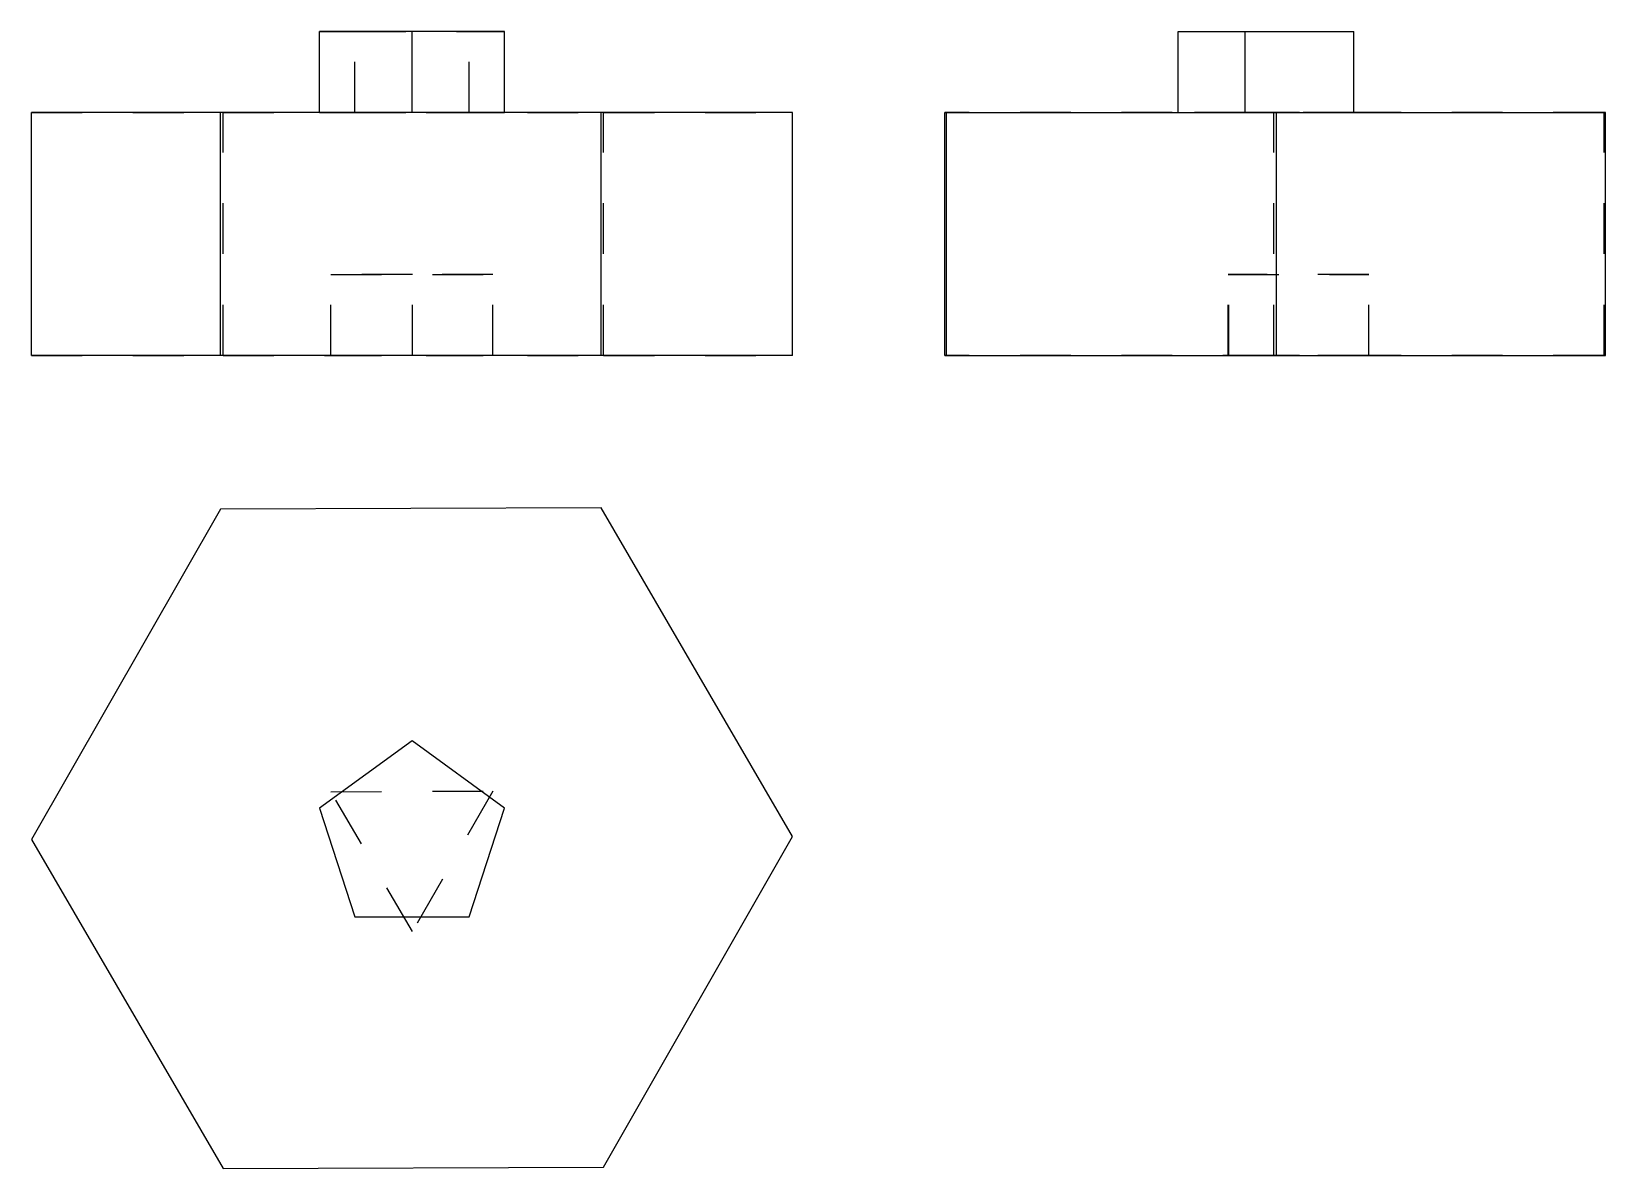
# Model space of a CAD drawing. Extents: x 0 to 3.1, y 0 to 2.24.
import ezdxf

# ---------------------------------------------------------------- set-up
doc = ezdxf.new("R2010")
doc.units = 0
doc.linetypes.add('HIDDEN', pattern=[0.075, 0.050025, -0.024975])
for name, color, linetype in [('FRONT', 7, 'CONTINUOUS'), ('FRONT_HID', 7, 'HIDDEN'), ('LEFT', 7, 'CONTINUOUS'), ('LEFT_HID', 7, 'HIDDEN'), ('TOP', 7, 'CONTINUOUS'), ('TOP_HID', 7, 'HIDDEN')]:
    doc.layers.add(name, color=color, linetype=linetype)

msp = doc.modelspace()

# ---------------------------------------------------------------- linework, layer by layer
at = {"layer": 'FRONT'}
for p, q in [((0.567882, 2.080656), (0.567882, 2.240232)), ((0.75, 2.240232), (0.567882, 2.240232)), ((0.932119, 2.240232), (0.75, 2.240232)), ((0.75, 2.080656), (0.75, 2.240232)), ((0.932119, 2.080656), (0.932119, 2.240232)), ((0, 1.601929), (0, 2.080656)), ((0.372496, 2.080656), (0, 2.080656)), ((0.372496, 1.601929), (0.372496, 2.080656)), ((1.122497, 2.080656), (0.372496, 2.080656)), ((1.5, 2.080656), (1.122497, 2.080656)), ((1.122497, 1.601929), (1.122497, 2.080656)), ((1.5, 1.601929), (1.5, 2.080656)), ((0.372496, 1.601929), (0, 1.601929)), ((1.122497, 1.601929), (0.372496, 1.601929)), ((1.5, 1.601929), (1.122497, 1.601929))]:
    msp.add_line(p, q, dxfattribs=at)
at = {"layer": 'FRONT_HID', "linetype": 'HIDDEN'}
for p, q in [((0.567882, 2.240232), (0.637445, 2.240232)), ((0.637445, 2.080656), (0.637445, 2.240232)), ((0.637445, 2.240232), (0.862556, 2.240232)), ((0.862556, 2.080656), (0.862556, 2.240232)), ((0.862556, 2.240232), (0.932119, 2.240232)), ((0, 2.080656), (0.377504, 2.080656)), ((0.377504, 1.601929), (0.377504, 2.080656)), ((0.377504, 2.080656), (1.127504, 2.080656)), ((0.567882, 2.080656), (0.637445, 2.080656)), ((0.75, 2.080656), (0.567882, 2.080656)), ((0.637445, 2.080656), (0.862556, 2.080656)), ((0.932119, 2.080656), (0.75, 2.080656)), ((0.862556, 2.080656), (0.932119, 2.080656)), ((1.127504, 1.601929), (1.127504, 2.080656)), ((1.127504, 2.080656), (1.5, 2.080656)), ((0.75071, 1.761505), (0.590071, 1.761505)), ((0.590071, 1.601929), (0.590071, 1.761505)), ((0.590071, 1.761505), (0.90922, 1.761505)), ((0.75071, 1.601929), (0.75071, 1.761505)), ((0.90922, 1.761505), (0.75071, 1.761505)), ((0.90922, 1.601929), (0.90922, 1.761505)), ((0, 1.601929), (0.377504, 1.601929)), ((0.377504, 1.601929), (1.127504, 1.601929)), ((0.75071, 1.601929), (0.590071, 1.601929)), ((0.590071, 1.601929), (0.90922, 1.601929)), ((0.90922, 1.601929), (0.75071, 1.601929)), ((1.127504, 1.601929), (1.5, 1.601929))]:
    msp.add_line(p, q, dxfattribs=at)
at = {"layer": 'LEFT'}
for p, q in [((2.259474, 2.080656), (2.259474, 2.240232)), ((2.259474, 2.240232), (2.391791, 2.240232)), ((2.391791, 2.080656), (2.391791, 2.240232)), ((2.391791, 2.240232), (2.605884, 2.240232)), ((2.605884, 2.080656), (2.605884, 2.240232)), ((1.8, 2.080656), (1.802892, 2.080656)), ((1.8, 1.601929), (1.8, 2.080656)), ((1.802892, 1.601929), (1.802892, 2.080656)), ((1.802892, 2.080656), (2.453856, 2.080656)), ((2.453856, 1.601929), (2.453856, 2.080656)), ((2.453856, 2.080656), (3.10193, 2.080656)), ((3.10193, 1.601929), (3.10193, 2.080656)), ((1.8, 1.601929), (1.802892, 1.601929)), ((1.802892, 1.601929), (2.453856, 1.601929)), ((2.453856, 1.601929), (3.10193, 1.601929))]:
    msp.add_line(p, q, dxfattribs=at)
at = {"layer": 'LEFT_HID', "linetype": 'HIDDEN'}
for p, q in [((2.448074, 2.080656), (1.8, 2.080656)), ((2.259474, 2.080656), (2.391791, 2.080656)), ((2.391791, 2.080656), (2.259474, 2.080656)), ((2.391791, 2.080656), (2.605884, 2.080656)), ((2.605884, 2.080656), (2.391791, 2.080656)), ((3.099038, 2.080656), (2.448074, 2.080656)), ((2.448074, 1.601929), (2.448074, 2.080656)), ((3.10193, 2.080656), (3.099038, 2.080656)), ((3.099038, 1.601929), (3.099038, 2.080656)), ((2.35822, 1.601929), (2.35822, 1.761505)), ((2.35822, 1.761505), (2.635226, 1.761505)), ((2.35945, 1.761505), (2.35822, 1.761505)), ((2.635226, 1.761505), (2.35945, 1.761505)), ((2.35945, 1.601929), (2.35945, 1.761505)), ((2.635226, 1.601929), (2.635226, 1.761505)), ((2.448074, 1.601929), (1.8, 1.601929)), ((2.35945, 1.601929), (2.35822, 1.601929)), ((2.35822, 1.601929), (2.635226, 1.601929)), ((2.635226, 1.601929), (2.35945, 1.601929)), ((3.099038, 1.601929), (2.448074, 1.601929)), ((3.10193, 1.601929), (3.099038, 1.601929))]:
    msp.add_line(p, q, dxfattribs=at)
at = {"layer": 'TOP'}
for p, q in [((0.372496, 1.299038), (0, 0.648074)), ((1.122497, 1.301929), (0.372496, 1.299038)), ((1.5, 0.653855), (1.122497, 1.301929)), ((0.75, 0.842455), (0.567882, 0.710138)), ((0.932119, 0.710138), (0.75, 0.842455)), ((0.567882, 0.710138), (0.637445, 0.496045)), ((0.862556, 0.496045), (0.932119, 0.710138)), ((1.127504, 0.002891), (1.5, 0.653855)), ((0, 0.648074), (0.377504, 0)), ((0.637445, 0.496045), (0.862556, 0.496045)), ((0.377504, 0), (1.127504, 0.002891))]:
    msp.add_line(p, q, dxfattribs=at)
at = {"layer": 'TOP_HID', "linetype": 'HIDDEN'}
for p, q in [((0.590071, 0.74248), (0.90922, 0.74371)), ((0.590071, 0.74248), (0.90922, 0.74371)), ((0.75071, 0.466704), (0.590071, 0.74248)), ((0.75071, 0.466704), (0.590071, 0.74248)), ((0.90922, 0.74371), (0.75071, 0.466704)), ((0.90922, 0.74371), (0.75071, 0.466704))]:
    msp.add_line(p, q, dxfattribs=at)

doc.saveas('drawing.dxf')
